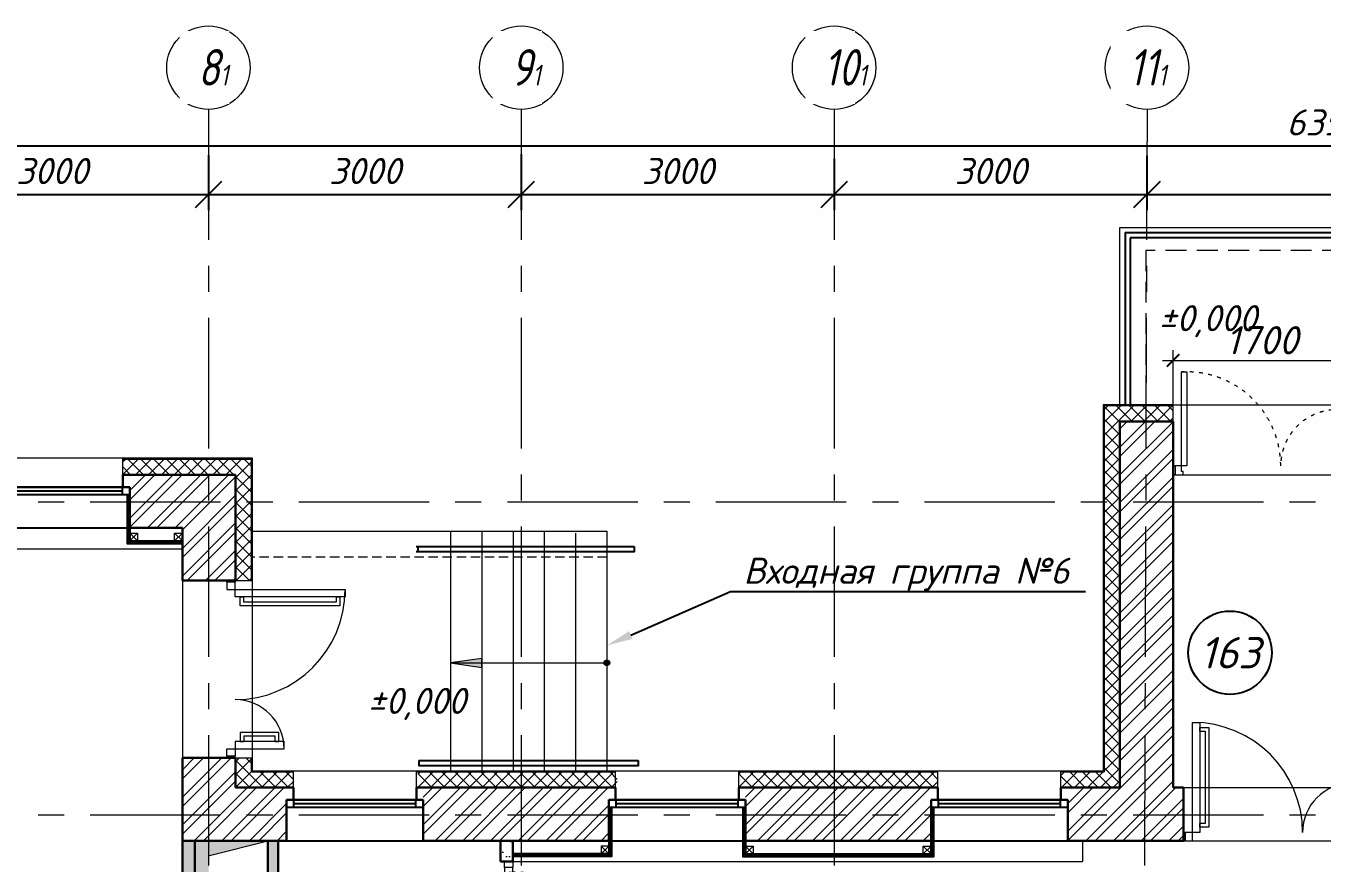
# Model space of a CAD drawing. Header units: millimetres. Extents: x -8417289 to 9420486, y -51311 to 166017.
# Drawn here: x -198984 to -186555, y 127137 to 135163 of the extents above; entities that cross this region are included whole.
import ezdxf
from ezdxf import colors
from ezdxf.entities.mleader import LeaderData, LeaderLine
from ezdxf.enums import TextEntityAlignment as Align
from ezdxf.math import Vec2, Vec3

# ---------------------------------------------------------------- set-up
doc = ezdxf.new("R2010")
doc.units = ezdxf.units.MM
for name, pattern in [('ACAD_ISO03W100', [30, 12, -18]), ('ADSK_Скрыто', [6, 3, -3]), ('ADSK_Штрих_ш3 п1_5', [4.5, 3, -1.5]), ('ADSK_Штриховая_ш2 п1', [3, 2, -1]), ('CENTER', [2, 1.25, -0.25, 0.25, -0.25])]:
    doc.linetypes.add(name, pattern=pattern)
doc.layers.get('Defpoints').update_dxf_attribs({"color": 6})
for name, color, linetype, lineweight in [('_0', 250, 'Continuous', 9), ('АР_Выноски АПР', 7, 'Continuous', 5), ('АР_Двери', 5, 'Continuous', 18), ('АР_Лестницы', 250, 'Continuous', 15), ('АР_Лестницы ограждение', 94, 'Continuous', 25), ('АР_Маркер экспликации', 239, 'Continuous', 13), ('АР_Навесной фасад', 5, 'Continuous', 5), ('АР_Номер помещения', 1, 'Continuous', 25), ('АР_Оси', 193, 'Continuous', 9), ('АР_Оси размеры', 164, 'Continuous', 9), ('АР_Отметки', 250, 'Continuous', 15), ('АР_Перегородки газоблок', 165, 'Continuous', 30), ('АР_Перегородки газоблок_Штрих', 165, 'Continuous', 5), ('АР_Подоконники', 163, 'Continuous', 9), ('АР_Помещения_площадь', 19, 'Continuous', 9), ('АР_Размеры дверей', 15, 'Continuous', 0), ('АР_Сущ Несущая стена', 202, 'Continuous', 30), ('АР_тонкая линия', 250, 'Continuous', 0), ('АР_Утеплитель', 250, 'Continuous', 9), ('АР_Штриховка кирпич', 250, 'Continuous', 9), ('Спринклеры', 7, 'Continuous', 18), ('Эвакуация', 7, 'Continuous', 9)]:
    doc.layers.add(name, color=color, linetype=linetype, lineweight=lineweight)
doc.layers.add('АР_новое окно', color=160, linetype='Continuous')
doc.styles.add('ISOCPEUR', font='isocpeui.ttf', dxfattribs={"height": 250})
doc.styles.get("Standard").update_dxf_attribs({"font": 'arial.ttf'})
doc.styles.add('ГОСТ 2.304', font='', dxfattribs={"width": 0.7})
doc.styles.get('ГОСТ 2.304').set_extended_font_data('ISOCPEUR')
doc.dimstyles.new('СПДС', dxfattribs={"dimscale": 100, "dimtxt": 2.5, "dimasz": 2.5, "dimexe": 1.5, "dimexo": 0, "dimgap": 1, "dimtad": 1, "dimdec": 0, "dimrnd": 1, "dimtxsty": 'ГОСТ 2.304', "dimblk": 'OBLIQUE', "dimcen": 2.5, "dimdle": 1.5, "dimadec": 0, "dimazin": 2, "dimtfac": 0.75, "dimtdec": 0, "dimtmove": 1, "dimatfit": 3, "dimfxl": 1, "dimtolj": 1, "dimarcsym": 1})
pattern_1 = [(50, (0, 0), (215.17805, -18.82564), [22.5, -247.5]), (355, (0, 0), (-41.6254, 225.65764), [18, -198]), (100.45144, (17.93, -1.57), (173.55265, 206.832), [19.12206, -210.34263]), (46.1842, (0, 60), (320.1724, -49.65578), [33.75, -371.25]), (96.63564, (26.68, 55.86), (280.3986, 292.2356), [28.6831, -315.51413]), (351.18416, (0, 60), (280.3986, 292.2356), [27, -297]), (21, (30, 45), (179.07212, -120.78567), [22.5, -247.5]), (326, (30, 45), (72.9946, 217.54501), [18, -198]), (71.45144, (44.92, 34.93), (252.06671, 96.75935), [19.12206, -210.34263]), (37.5, (0, 0), (3.647957, 99.868156), [0, -195.6, 0, -201, 0, -198.75]), (7.5, (0, 0), (78.92086, 118.323514), [0, -114.6, 0, -191.1, 0, -75.75]), (327.5, (-66.9, 0), (160.14673, -6.766462), [0, -75, 0, -234, 0, -310.5]), (317.5, (-96.9, 0), (174.95585, 30.031495), [0, -97.5, 0, -155.4, 0, -220.5])]
pattern_2 = [(45, (-1195763.57, 164426.86), (-132.58252, 132.58252), []), (45, (-1195675.18, 164426.86), (-132.58252, 132.58252), [])]

# ---------------------------------------------------------------- blocks, each defined once
blk = doc.blocks.new('A$Ce02d65bd')
at = {"color": 8, "ltscale": 100}
for points in [[(0, 0), (0, 75), (75, 75), (75, 0), (0, 0)], [(0, 0), (75, 75)], [(0, 75), (75, 0)]]:
    blk.add_lwpolyline(points, dxfattribs=at)
blk = doc.blocks.new('_Oblique')
at = {"color": 8, "linetype": 'ByBlock', "lineweight": -2}
blk.add_line((-0.5, -0.5), (0.5, 0.5), dxfattribs=at)
blk = doc.blocks.new('*D827')
at = {"layer": 'Defpoints', "color": 0, "ltscale": 100, "transparency": 16777216}
for p in [(-200234, 133929), (-197234, 133923), (-197234, 133547)]:
    blk.add_point(p, dxfattribs=at)
at = {"layer": 'АР_Оси размеры', "color": 8, "lineweight": -2, "ltscale": 100, "transparency": 16777216}
for p, q in [((-200234, 133929), (-200234, 133397)), ((-197234, 133923), (-197234, 133397)), ((-200384, 133547), (-197084, 133547))]:
    blk.add_line(p, q, dxfattribs=at)
at = {"layer": 'АР_Оси размеры', "color": 8, "lineweight": -2, "ltscale": 100, "transparency": 16777216, "xscale": 250, "yscale": 250, "zscale": 250, "rotation": 180}
blk.add_blockref('_Oblique', (-200234, 133547), dxfattribs=at)
at = {"layer": 'АР_Оси размеры', "color": 8, "lineweight": -2, "ltscale": 100, "transparency": 16777216, "xscale": 250, "yscale": 250, "zscale": 250}
blk.add_blockref('_Oblique', (-197234, 133547), dxfattribs=at)
at = {"layer": 'АР_Оси размеры', "color": 8, "ltscale": 100, "transparency": 16777216, "insert": (-198734, 133772), "char_height": 250, "attachment_point": 5, "style": 'ISOCPEUR'}
blk.add_mtext('\\A1;3000', dxfattribs=at)
blk = doc.blocks.new('*D828')
at = {"layer": 'Defpoints', "color": 0, "ltscale": 100, "transparency": 16777216}
for p in [(-197234, 133923), (-194234, 133935), (-194234, 133547)]:
    blk.add_point(p, dxfattribs=at)
at = {"layer": 'АР_Оси размеры', "color": 8, "lineweight": -2, "ltscale": 100, "transparency": 16777216}
for p, q in [((-197234, 133923), (-197234, 133397)), ((-194234, 133935), (-194234, 133397)), ((-197384, 133547), (-194084, 133547))]:
    blk.add_line(p, q, dxfattribs=at)
at = {"layer": 'АР_Оси размеры', "color": 8, "lineweight": -2, "ltscale": 100, "transparency": 16777216, "xscale": 250, "yscale": 250, "zscale": 250, "rotation": 180}
blk.add_blockref('_Oblique', (-197234, 133547), dxfattribs=at)
at = {"layer": 'АР_Оси размеры', "color": 8, "lineweight": -2, "ltscale": 100, "transparency": 16777216, "xscale": 250, "yscale": 250, "zscale": 250}
blk.add_blockref('_Oblique', (-194234, 133547), dxfattribs=at)
at = {"layer": 'АР_Оси размеры', "color": 8, "ltscale": 100, "transparency": 16777216, "insert": (-195734, 133772), "char_height": 250, "attachment_point": 5, "style": 'ISOCPEUR'}
blk.add_mtext('\\A1;3000', dxfattribs=at)
blk = doc.blocks.new('*D829')
at = {"layer": 'Defpoints', "color": 0, "ltscale": 100, "transparency": 16777216}
for p in [(-194234, 133935), (-191234, 133888), (-191234, 133547)]:
    blk.add_point(p, dxfattribs=at)
at = {"layer": 'АР_Оси размеры', "color": 8, "lineweight": -2, "ltscale": 100, "transparency": 16777216}
for p, q in [((-194234, 133935), (-194234, 133397)), ((-191234, 133888), (-191234, 133397)), ((-194384, 133547), (-191084, 133547))]:
    blk.add_line(p, q, dxfattribs=at)
at = {"layer": 'АР_Оси размеры', "color": 8, "lineweight": -2, "ltscale": 100, "transparency": 16777216, "xscale": 250, "yscale": 250, "zscale": 250, "rotation": 180}
blk.add_blockref('_Oblique', (-194234, 133547), dxfattribs=at)
at = {"layer": 'АР_Оси размеры', "color": 8, "lineweight": -2, "ltscale": 100, "transparency": 16777216, "xscale": 250, "yscale": 250, "zscale": 250}
blk.add_blockref('_Oblique', (-191234, 133547), dxfattribs=at)
at = {"layer": 'АР_Оси размеры', "color": 8, "ltscale": 100, "transparency": 16777216, "insert": (-192734, 133772), "char_height": 250, "attachment_point": 5, "style": 'ISOCPEUR'}
blk.add_mtext('\\A1;3000', dxfattribs=at)
blk = doc.blocks.new('*D830')
at = {"layer": 'Defpoints', "color": 0, "ltscale": 100, "transparency": 16777216}
for p in [(-191234, 133888), (-188234, 133888), (-188234, 133547)]:
    blk.add_point(p, dxfattribs=at)
at = {"layer": 'АР_Оси размеры', "color": 8, "lineweight": -2, "ltscale": 100, "transparency": 16777216}
for p, q in [((-191234, 133888), (-191234, 133397)), ((-188234, 133888), (-188234, 133397)), ((-191384, 133547), (-188084, 133547))]:
    blk.add_line(p, q, dxfattribs=at)
at = {"layer": 'АР_Оси размеры', "color": 8, "lineweight": -2, "ltscale": 100, "transparency": 16777216, "xscale": 250, "yscale": 250, "zscale": 250, "rotation": 180}
blk.add_blockref('_Oblique', (-191234, 133547), dxfattribs=at)
at = {"layer": 'АР_Оси размеры', "color": 8, "lineweight": -2, "ltscale": 100, "transparency": 16777216, "xscale": 250, "yscale": 250, "zscale": 250}
blk.add_blockref('_Oblique', (-188234, 133547), dxfattribs=at)
at = {"layer": 'АР_Оси размеры', "color": 8, "ltscale": 100, "transparency": 16777216, "insert": (-189734, 133772), "char_height": 250, "attachment_point": 5, "style": 'ISOCPEUR'}
blk.add_mtext('\\A1;3000', dxfattribs=at)
blk = doc.blocks.new('*D831')
at = {"layer": 'Defpoints', "color": 0, "ltscale": 100, "transparency": 16777216}
for p in [(-182234, 134039), (-188234, 133919), (-182234, 133547)]:
    blk.add_point(p, dxfattribs=at)
at = {"layer": 'АР_Оси размеры', "color": 8, "lineweight": -2, "ltscale": 100, "transparency": 16777216}
for p, q in [((-182234, 134039), (-182234, 133397)), ((-188234, 133919), (-188234, 133397)), ((-188384, 133547), (-182084, 133547))]:
    blk.add_line(p, q, dxfattribs=at)
at = {"layer": 'АР_Оси размеры', "color": 8, "lineweight": -2, "ltscale": 100, "transparency": 16777216, "xscale": 250, "yscale": 250, "zscale": 250, "rotation": 180}
blk.add_blockref('_Oblique', (-188234, 133547), dxfattribs=at)
at = {"layer": 'АР_Оси размеры', "color": 8, "lineweight": -2, "ltscale": 100, "transparency": 16777216, "xscale": 250, "yscale": 250, "zscale": 250}
blk.add_blockref('_Oblique', (-182234, 133547), dxfattribs=at)
at = {"layer": 'АР_Оси размеры', "color": 8, "ltscale": 100, "transparency": 16777216, "insert": (-185234, 133772), "char_height": 250, "attachment_point": 5, "style": 'ISOCPEUR'}
blk.add_mtext('\\A1;6000', dxfattribs=at)
blk = doc.blocks.new('*U430')
at = {"color": 8}
for points in [[(0, 0), (0, -80), (55, -80), (55, 0), (0, 0)], [(55, -80), (55, 0), (115, 0), (115, -40), (100, -40), (100, -80), (55, -80)], [(1075, -80), (1075, 0), (1015, 0), (1015, -40), (1030, -40), (1030, -80), (1075, -80)], [(1130, 0), (1130, -80), (1075, -80), (1075, 0), (1130, 0)]]:
    blk.add_lwpolyline(points, dxfattribs=at)
blk.add_lwpolyline([(100, -80), (100, -1010), (140, -1010), (140, -80)], close=True, dxfattribs=at)
at = {"color": 8, "linetype": 'ACAD_ISO03W100', "ltscale": 3}
blk.add_arc((100, -80), 930, 270, 0, dxfattribs=at)
blk = doc.blocks.new('*U17')
h = blk.add_hatch(color=8)
h.dxf.hatch_style = 1
edge = h.paths.add_edge_path()
edge.add_arc((0, 0), 27.6, 359.64, 719.64)
h = blk.add_hatch(color=8)
h.dxf.hatch_style = 1
h.paths.add_polyline_path([(1200, -44), (1200, 44), (1500, 0)])
at = {"color": 8}
blk.add_line((1500, 0), (0, 0), dxfattribs=at)
blk.add_lwpolyline([(1200, 44), (1200, -44), (1500, 0), (1200, 44)], dxfattribs=at)
blk.add_circle((0, 0), 27.6, dxfattribs=at)
blk = doc.blocks.new('*U147')
at = {"layer": 'АР_новое окно', "color": 8, "lineweight": 20}
for p, q in [((0, 1310), (-70, 1310)), ((0, 0), (-70, 0))]:
    blk.add_line(p, q, dxfattribs=at)
at = {"layer": 'АР_новое окно', "color": 8}
for p, q in [((-70, 1310), (-70, 0)), ((-70, 0), (-70, 1310)), ((0, 1310), (0, 0)), ((0, 1240), (-70, 1240)), ((-35, 1240), (-35, 70)), ((0, 70), (-70, 70))]:
    blk.add_line(p, q, dxfattribs=at)
blk = doc.blocks.new('*D816')
at = {"layer": 'Defpoints', "color": 0, "ltscale": 100, "transparency": 16777216}
for p in [(-218234, 134013), (-154724, 134013), (-154724, 134013)]:
    blk.add_point(p, dxfattribs=at)
at = {"layer": 'АР_Оси размеры', "color": 8, "lineweight": -2, "ltscale": 100, "transparency": 16777216}
for p, q in [((-218234, 134013), (-218234, 134163)), ((-154724, 134013), (-154724, 134163)), ((-218384, 134013), (-154574, 134013))]:
    blk.add_line(p, q, dxfattribs=at)
at = {"layer": 'АР_Оси размеры', "color": 8, "lineweight": -2, "ltscale": 100, "transparency": 16777216, "xscale": 250, "yscale": 250, "zscale": 250, "rotation": 180}
blk.add_blockref('_Oblique', (-218234, 134013), dxfattribs=at)
at = {"layer": 'АР_Оси размеры', "color": 8, "lineweight": -2, "ltscale": 100, "transparency": 16777216, "xscale": 250, "yscale": 250, "zscale": 250}
blk.add_blockref('_Oblique', (-154724, 134013), dxfattribs=at)
at = {"layer": 'АР_Оси размеры', "color": 8, "ltscale": 100, "transparency": 16777216, "insert": (-186479, 134238), "char_height": 250, "attachment_point": 5, "style": 'ISOCPEUR'}
blk.add_mtext('\\A1;63510', dxfattribs=at)
blk = doc.blocks.new('*U30')
at = {"layer": 'АР_Номер помещения', "color": 8}
blk.add_circle((-347, -2951), 400, dxfattribs=at)
at = {"color": 8, "style": 'ISOCPEUR', "flags": 1}
blk.add_attdef('КАТЕГОРИЯ', (-499, -2092), '', height=250, dxfattribs=at)
at = {"layer": 'АР_Номер помещения', "color": 8, "style": 'ISOCPEUR'}
blk.add_attdef('НОМЕР_ПОМЕЩЕНИЯ', text='', height=300, dxfattribs=at).set_placement((-347, -2951), align=Align.MIDDLE_CENTER)
at = {"layer": 'АР_Помещения_площадь', "color": 8, "lineweight": 30, "flags": 104}
blk.add_attdef('ИМЯ_ПОМЕЩЕНИЯ', text='', height=100, dxfattribs=at).set_placement((158, 1217), align=Align.MIDDLE_CENTER)
at = {"layer": 'АР_Помещения_площадь', "color": 8, "style": 'ISOCPEUR'}
blk.add_attdef('ПЛОЩАДЬ_ПОМЕЩЕНИЯ', text='', height=200, dxfattribs=at).set_placement((5971, -3885), align=Align.MIDDLE_RIGHT)
blk = doc.blocks.new('_DotSmall')
at = {"color": 8, "linetype": 'ByBlock', "const_width": 0.5}
blk.add_lwpolyline([(-0.0625, 0, 1), (0.0625, 0, 1)], format="xyb", close=True, dxfattribs=at)
blk = doc.blocks.new('1700-2')
at = {"color": 8}
for points in [[(-471, 1443), (0, 1443), (0, 1513), (-471, 1513)], [(0, -13), (-1055, -13), (-1055, 57), (0, 57)]]:
    blk.add_lwpolyline(points, close=True, dxfattribs=at)
for points in [[(80, 1600), (0, 1600), (0, 1583), (80, 1583), (80, 1600)], [(0, 1583), (80, 1583), (80, 1513), (50, 1513), (50, 1513), (0, 1513), (0, 1583)], [(-386, 1443), (-421, 1443), (-421, 1358), (-50, 1358), (-50, 1443), (-85, 1443)], [(-386, 1443), (-386, 1393), (-85, 1393), (-85, 1443)], [(-970, 57), (-1005, 57), (-1005, 142), (-50, 142), (-50, 57), (-85, 57)], [(-970, 57), (-970, 107), (-85, 107), (-85, 57)], [(0, -83), (80, -83), (80, -13), (50, -13), (50, -13), (0, -13), (0, -83)], [(80, -100), (0, -100), (0, -83), (80, -83), (80, -100)]]:
    blk.add_lwpolyline(points, dxfattribs=at)
for centre, radius, start, end in [((0, 1513), 471, 180, 270), ((0, -13), 1055, 90, 180)]:
    blk.add_arc(centre, radius, start, end, dxfattribs=at)
blk = doc.blocks.new('_ArchTick')
at = {"color": 8, "linetype": 'ByBlock', "const_width": 0.15}
blk.add_lwpolyline([(-0.5, -0.5), (0.5, 0.5)], dxfattribs=at)
blk = doc.blocks.new('Дверь 1700')
at = {"color": 8}
for points in [[(80, 85), (80, 985), (133, 985), (133, 85)], [(1565, 620), (1567, 85), (1620, 85), (1620, 620)]]:
    blk.add_lwpolyline(points, close=True, dxfattribs=at)
at = {"color": 8, "ltscale": 100}
blk.add_lwpolyline([(1620, 85), (1620, 620)], dxfattribs=at)
at = {"color": 8}
for points in [[(0, 0), (0, 85), (21, 85), (21, 0), (0, 0)], [(21, 85), (21, 0), (96, 0), (96, 32), (80, 32), (80, 85), (21, 85)], [(1679, 85), (1679, 0), (1604, 0), (1604, 32), (1620, 32), (1620, 85), (1679, 85)], [(1700, 0), (1700, 85), (1679, 85), (1679, 0), (1700, 0)]]:
    blk.add_lwpolyline(points, dxfattribs=at)
at = {"color": 8, "linetype": 'ACAD_ISO03W100', "ltscale": 3}
for centre, radius, start, end in [((130, 84), 902, 0.0681, 93.207), ((1571, 84), 539, 84.7636, 179.866)]:
    blk.add_arc(centre, radius, start, end, dxfattribs=at)

msp = doc.modelspace()

# ---------------------------------------------------------------- hatches: boundary and pattern name
at = {"layer": 'АР_Перегородки газоблок_Штрих', "ltscale": 100}
h = msp.add_hatch(dxfattribs=at)
h.set_pattern_fill('AR-CONC', color=8, scale=30)
h.set_pattern_definition(pattern_1)
h.paths.add_polyline_path([(-197233.92, 124548.4), (-197363.92, 124548.4), (-197363.92, 124600.68), (-197483.92, 124600.68), (-197483.92, 121099.14, 0.09525129), (-197363.92, 121143.32), (-197363.92, 122020.32), (-197363.92, 122020.32), (-197233.92, 122020.32), (-197233.92, 122140.32), (-197364.15, 122140.32), (-197364.12, 122140.71), (-197364.12, 123640.71), (-197233.92, 123640.71), (-197233.92, 123760.71), (-197363.92, 123760.71), (-197363.92, 124428.4), (-197233.92, 124428.4)])
h.paths.add_polyline_path([(-196563.91, 124600.68), (-196663.91, 124600.68), (-196663.91, 124548.4), (-197233.92, 124548.4), (-197233.92, 124428.4), (-196663.91, 124428.4), (-196663.91, 123760.71), (-197233.92, 123760.71), (-197233.92, 123640.71), (-196764.12, 123640.71), (-196663.91, 123640.71), (-196663.9, 122140.32), (-196563.9, 122140.32)])
h.paths.add_polyline_path([(-196563.92, 127350.68), (-196663.92, 127350.68), (-196663.91, 124600.68), (-196563.91, 124600.68)])
h.paths.add_polyline_path([(-197363.92, 127350.68), (-197483.92, 127350.68), (-197483.92, 124600.68), (-197363.92, 124600.68)])
h = msp.add_hatch(dxfattribs=at)
h.set_pattern_fill('AR-CONC', color=8, scale=30)
h.set_pattern_definition(pattern_1)
h.paths.add_polyline_path([(-194313.91, 127350.68), (-194433.91, 127350.68), (-194433.91, 127150.82), (-194313.91, 127150.82)])
at = {"layer": 'АР_Утеплитель', "ltscale": 100}
h = msp.add_hatch(dxfattribs=at)
h.set_pattern_fill('ANSI37', color=8, scale=700)
h.set_pattern_definition([(45, (-1158903.89, 167262.83), (-61.871843, 61.871843), []), (135, (-1158903.89, 167262.83), (-61.871843, -61.871843), [])])
h.paths.add_polyline_path([(-187983.92, 131370.68), (-187983.92, 131520.68), (-188643.92, 131520.68), (-188643.92, 128010.68), (-189058.92, 128010.68), (-189058.92, 127860.68), (-188493.92, 127860.68), (-188493.92, 131370.68)])
h.paths.add_polyline_path([(-186283.92, 131520.68), (-186283.92, 131370.68), (-182743.92, 131370.68), (-182743.92, 131520.68)])
h = msp.add_hatch(dxfattribs=at)
h.set_pattern_fill('ANSI37', color=8, scale=700)
h.set_pattern_definition([(45, (-1174788.89, 163752.83), (-61.871843, 61.871843), []), (135, (-1174788.89, 163752.83), (-61.871843, -61.871843), [])])
h.paths.add_polyline_path([(-196823.92, 128145.86), (-196973.92, 128145.86), (-196973.92, 127860.68), (-196418.92, 127860.68), (-196418.92, 128010.68), (-196823.92, 128010.68)])
h.paths.add_polyline_path([(-196973.92, 129845.86), (-196823.92, 129845.86), (-196823.92, 131010.68), (-198053.92, 131010.68), (-198053.92, 130860.68), (-196973.92, 130860.68)])
h = msp.add_hatch(dxfattribs=at)
h.set_pattern_fill('ANSI37', color=8, scale=700)
h.set_pattern_definition([(45, (-1171683.89, 163752.83), (-61.871843, 61.871843), []), (135, (-1171683.89, 163752.83), (-61.871843, -61.871843), [])])
h.paths.add_polyline_path([(-193313.92, 127860.68), (-195223.92, 127860.68), (-195223.92, 128010.68), (-193313.92, 128010.68)])
h = msp.add_hatch(dxfattribs=at)
h.set_pattern_fill('ANSI37', color=8, scale=700)
h.set_pattern_definition([(45, (-1168608.89, 163752.83), (-61.871843, 61.871843), []), (135, (-1168608.89, 163752.83), (-61.871843, -61.871843), [])])
h.paths.add_polyline_path([(-190238.92, 127860.68), (-192148.92, 127860.68), (-192148.92, 128010.68), (-190238.92, 128010.68)])
at = {"layer": 'АР_Штриховка кирпич', "ltscale": 100}
h = msp.add_hatch(dxfattribs=at)
h.set_pattern_fill('ANSI32', color=8, scale=500)
h.set_pattern_definition([(45, (-1163613.57, 164426.86), (-132.58252, 132.58252), []), (45, (-1163525.18, 164426.86), (-132.58252, 132.58252), [])])
h.paths.add_polyline_path([(-187983.92, 131370.68), (-188493.92, 131370.68), (-188493.92, 127860.68), (-188993.92, 127860.68), (-188993.92, 127350.68), (-187883.92, 127350.68), (-187883.92, 127860.68), (-187983.92, 127860.68), (-187983.92, 130860.68)])
h = msp.add_hatch(dxfattribs=at)
h.set_pattern_fill('ANSI32', color=8, scale=500)
h.set_pattern_definition(pattern_2)
h.paths.add_polyline_path([(-196973.92, 130860.68), (-196973.92, 130339.61), (-196973.92, 129845.86), (-197483.92, 129845.86), (-197483.92, 130350.68), (-197988.92, 130350.68), (-197988.92, 130860.68)])
h = msp.add_hatch(dxfattribs=at)
h.set_pattern_fill('ANSI32', color=8, scale=500)
h.set_pattern_definition(pattern_2)
h.paths.add_polyline_path([(-196483.92, 127860.68), (-196973.92, 127860.68), (-196973.92, 128145.86), (-197483.92, 128145.86), (-197483.92, 127350.68), (-196483.92, 127350.68)])
h = msp.add_hatch(dxfattribs=at)
h.set_pattern_fill('ANSI32', color=8, scale=500)
h.set_pattern_definition([(45, (-1193453.57, 164426.86), (-132.58252, 132.58252), []), (45, (-1193365.18, 164426.86), (-132.58252, 132.58252), [])])
h.paths.add_polyline_path([(-193393.92, 127860.68), (-195173.92, 127860.68), (-195173.92, 127350.68), (-193393.92, 127350.68)])
h = msp.add_hatch(dxfattribs=at)
h.set_pattern_fill('ANSI32', color=8, scale=500)
h.set_pattern_definition([(45, (-1190363.57, 164426.86), (-132.58252, 132.58252), []), (45, (-1190275.18, 164426.86), (-132.58252, 132.58252), [])])
h.paths.add_polyline_path([(-190303.92, 127860.68), (-192083.92, 127860.68), (-192083.92, 127350.68), (-190303.92, 127350.68)])
at = {"layer": 'Спринклеры', "linetype": 'ADSK_Скрыто', "lineweight": 9}
msp.add_hatch(color=8, dxfattribs=at).paths.add_polyline_path([(-197363.92, 124550.68), (-197223.92, 127210.68), (-196663.92, 127350.68), (-197363.92, 127350.68), (-197363.92, 126011.54)])

# ---------------------------------------------------------------- linework, layer by layer
at = {"color": 8}
for points in [[(-198013.92, 130671.77), (-198013.92, 130199.95), (-197483.92, 130199.95)], [(-198001.42, 130671.77), (-198001.42, 130212.45), (-197483.92, 130212.45)], [(-197988.92, 130741.77), (-197988.92, 130224.95), (-197483.92, 130224.95)], [(-193393.92, 127671.77), (-193393.92, 127224.95), (-194313.92, 127224.95)], [(-193368.92, 127671.77), (-193368.92, 127199.95), (-194313.91, 127199.95)], [(-193381.42, 127671.77), (-193381.42, 127212.45), (-194313.91, 127212.45)], [(-192108.92, 127671.77), (-192108.92, 127199.95), (-190278.92, 127199.95), (-190278.92, 127671.77)], [(-192096.42, 127671.77), (-192096.42, 127212.45), (-190291.42, 127212.45), (-190291.42, 127671.77)], [(-192083.92, 127741.77), (-192083.92, 127224.95), (-190303.92, 127224.95), (-190303.92, 127602.8)]]:
    msp.add_lwpolyline(points, dxfattribs=at)
at = {"layer": 'АР_Лестницы', "color": 8, "ltscale": 100}
for p, q in [((-194912.92, 130320.68), (-194912.92, 128020.68)), ((-194612.92, 130320.68, 0), (-194612.92, 128020.68)), ((-194312.92, 130320.68, 0), (-194312.92, 128020.68)), ((-194012.92, 130320.68, 0), (-194012.92, 128020.68)), ((-193712.92, 130300.33, 0), (-193712.92, 128020.68)), ((-193412.92, 130070.68, 0), (-193412.92, 128020.68, 0))]:
    msp.add_line(p, q, dxfattribs=at)
msp.add_lwpolyline([(-188493.92, 131530.68), (-188493.92, 133230.68), (-183955.18, 133230.68), (-183955.18, 133010.68)], dxfattribs=at)
at = {"layer": 'АР_Лестницы', "color": 8, "ltscale": 100, "elevation": 0}
for points in [[(-196813.91, 130320.68), (-193413.4, 130320.68)], [(-193413.4, 130320.68), (-193413.4, 130070.68)]]:
    msp.add_lwpolyline(points, dxfattribs=at)
at = {"layer": 'АР_Лестницы', "color": 8, "linetype": 'ADSK_Штрих_ш3 п1_5', "ltscale": 30, "elevation": 0}
msp.add_lwpolyline([(-193413.4, 130070.68), (-196813.91, 130070.68)], dxfattribs=at)
at = {"layer": 'АР_Лестницы ограждение', "color": 8, "ltscale": 100}
for p, q in [((-195227.32, 130170.78), (-195227.32, 130120.78)), ((-195216.27, 128120.68), (-195216.27, 128070.68))]:
    msp.add_line(p, q, dxfattribs=at)
for points in [[(-188444.54, 133181.52), (-183906.7, 133181.52), (-183906.7, 133131.52), (-188394.54, 133131.52)], [(-188444.54, 133181.52), (-188444.54, 131530.68)], [(-188394.54, 133131.52), (-188394.54, 131530.68)], [(-193152.92, 130170.78), (-193152.92, 130120.78), (-195242.32, 130120.78)], [(-195242.32, 130170.78), (-193152.92, 130170.78)], [(-193113.04, 128120.68), (-193113.04, 128070.68), (-195216.27, 128070.68)], [(-195216.27, 128120.68), (-193113.04, 128120.68)]]:
    msp.add_lwpolyline(points, dxfattribs=at)
at = {"layer": 'АР_Навесной фасад', "color": 8, "ltscale": 100}
for p, q in [((-188653.92, 131530.68), (-188653.92, 128020.68)), ((-188643.92, 131520.68), (-188643.92, 128010.68)), ((-200764.67, 131020.68), (-196813.92, 131020.68)), ((-198053.92, 131010.68), (-196823.92, 131010.68)), ((-196823.92, 131010.68), (-196823.92, 129845.86)), ((-196813.92, 131020.68), (-196813.92, 129845.86)), ((-196823.92, 128145.86), (-196823.92, 128010.68)), ((-196813.92, 128145.86), (-196813.92, 128020.68)), ((-196813.92, 128020.68), (-188653.92, 128020.68)), ((-196823.92, 128010.68), (-196418.92, 128010.68)), ((-195238.92, 128010.68), (-193328.92, 128010.68)), ((-192148.92, 128010.68), (-190238.92, 128010.68)), ((-189058.92, 128010.68), (-188643.92, 128010.68))]:
    msp.add_line(p, q, dxfattribs=at)
for points in [[(-187983.92, 131530.68), (-188653.92, 131530.68)], [(-187983.92, 131520.68), (-188643.92, 131520.68)], [(-187983.92, 131370.68), (-187983.92, 131530.68)], [(-198053.92, 130860.68), (-198053.92, 131020.68)], [(-196973.92, 129845.86), (-196813.92, 129845.86)], [(-196973.92, 128145.86), (-196813.92, 128145.86)], [(-196418.92, 127860.68), (-196418.92, 128020.68)], [(-195238.92, 127860.68), (-195238.92, 128020.68)], [(-193328.92, 127860.68), (-193328.92, 128020.68)], [(-192148.92, 127860.68), (-192148.92, 128020.68)], [(-190238.92, 127860.68), (-190238.92, 128020.68)], [(-189058.92, 127860.68), (-189058.92, 128020.68)]]:
    msp.add_lwpolyline(points, dxfattribs=at)
at = {"layer": 'АР_новое окно', "color": 8}
for p, q in [((-199298.92, 130350.68), (-197988.92, 130350.68)), ((-196483.92, 127350.68), (-195173.92, 127350.68)), ((-193393.92, 127350.68), (-192083.92, 127350.68)), ((-190303.92, 127350.68), (-188993.92, 127350.68))]:
    msp.add_line(p, q, dxfattribs=at)
at = {"layer": 'АР_Оси', "color": 8, "linetype": 'CENTER', "ltscale": 1000}
for p, q in [((-197233.92, 134363.15), (-197233.92, 78630.8)), ((-194233.92, 134363.15), (-194233.92, 78630.8)), ((-191233.92, 134363.15), (-191233.92, 74900.03)), ((-188233.92, 134363.15), (-188423.92, 78630.8)), ((-224367.61, 130600.68), (-141189.21, 130600.68)), ((-224367.61, 127600.68), (-141189.21, 127600.68))]:
    msp.add_line(p, q, dxfattribs=at)
at = {"layer": 'АР_Оси', "color": 8, "ltscale": 0.5}
for centre in [(-197233.92, 134763.15), (-194233.92, 134763.15), (-191233.92, 134763.15), (-188233.92, 134763.15)]:
    msp.add_circle(centre, 400, dxfattribs=at)
at = {"layer": 'АР_Перегородки газоблок', "color": 8, "ltscale": 100}
for points in [[(-197483.92, 118520.66), (-197483.92, 127350.68)], [(-197363.92, 127350.68), (-197363.92, 126452.04)], [(-197363.92, 127350.68), (-197363.92, 124548.4)], [(-196663.91, 124548.4), (-196663.92, 127350.68)], [(-196563.9, 122140.32), (-196563.92, 127350.68)], [(-194433.92, 127350.68), (-194433.91, 127150.82)], [(-194313.93, 127350.68), (-194313.91, 127150.81)], [(-194313.91, 127150.81), (-194433.91, 127150.82)]]:
    msp.add_lwpolyline(points, dxfattribs=at)
at = {"layer": 'АР_Подоконники', "color": 8, "ltscale": 100}
for p, q in [((-205983.92, 130150.68), (-197483.92, 130150.68)), ((-188852.08, 127350.68), (-188852.08, 127150.68)), ((-194313.91, 127150.86), (-188852.08, 127150.68))]:
    msp.add_line(p, q, dxfattribs=at)
at = {"layer": 'АР_Размеры дверей', "color": 8, "ltscale": 100}
for p, q in [((-187983.92, 130860.68), (-187983.92, 132055)), ((-188083.92, 131955), (-186183.92, 131955))]:
    msp.add_line(p, q, dxfattribs=at)
at = {"layer": 'АР_Сущ Несущая стена', "color": 8, "ltscale": 100}
for p, q in [((-188493.92, 131370.68), (-187983.92, 131370.68)), ((-188493.92, 131370.68), (-188493.92, 127860.68)), ((-187983.92, 131370.68), (-187983.92, 130860.68)), ((-198053.92, 130860.68), (-196973.92, 130860.68)), ((-198053.92, 130741.77), (-198053.92, 130860.68)), ((-196973.92, 130860.68), (-196973.92, 129845.86)), ((-187983.92, 130860.68), (-187983.92, 127860.68)), ((-198053.92, 130741.77), (-197988.92, 130741.77)), ((-197988.92, 130741.77), (-197988.92, 130350.68)), ((-197988.92, 130350.68), (-197483.92, 130350.68)), ((-197483.92, 130350.68), (-197483.92, 129845.86)), ((-197483.92, 129845.86), (-196973.92, 129845.86)), ((-197483.92, 128145.86), (-197483.92, 127350.68)), ((-197483.92, 128145.86), (-196973.92, 128145.86)), ((-196973.92, 128145.86), (-196973.92, 127860.68)), ((-196973.92, 127860.68), (-196418.92, 127860.68)), ((-196418.92, 127741.77), (-196418.92, 127860.68)), ((-195238.92, 127860.68), (-193328.92, 127860.68)), ((-195238.92, 127741.77), (-195238.92, 127860.68)), ((-193328.92, 127741.77), (-193328.92, 127860.68)), ((-192148.92, 127860.68), (-190238.92, 127860.68)), ((-192148.92, 127741.77), (-192148.92, 127860.68)), ((-190238.92, 127741.77), (-190238.92, 127860.68)), ((-189058.92, 127860.68), (-188493.92, 127860.68)), ((-189058.92, 127741.77), (-189058.92, 127860.68)), ((-187983.92, 127860.68), (-187883.92, 127860.68)), ((-187883.92, 127860.68), (-187883.92, 127350.68)), ((-196483.92, 127741.77), (-196483.92, 127350.68)), ((-196483.92, 127741.77), (-196418.92, 127741.77)), ((-195238.92, 127741.77), (-195173.92, 127741.77)), ((-195173.92, 127741.77), (-195173.92, 127350.68)), ((-193393.92, 127741.77), (-193393.92, 127350.68)), ((-193393.92, 127741.77), (-193328.92, 127741.77)), ((-192148.92, 127741.77), (-192083.92, 127741.77)), ((-192083.92, 127741.77), (-192083.92, 127350.68)), ((-192083.92, 127734.73), (-192083.92, 127224.95)), ((-190303.92, 127741.77), (-190303.92, 127350.68)), ((-190303.92, 127741.77), (-190238.92, 127741.77)), ((-189058.92, 127741.77), (-188993.92, 127741.77)), ((-188993.92, 127741.77), (-188993.92, 127350.68)), ((-197483.92, 127350.68), (-196483.92, 127350.68)), ((-195173.92, 127350.68), (-193393.92, 127350.68)), ((-192083.92, 127350.68), (-190303.92, 127350.68)), ((-188993.92, 127350.68), (-187883.92, 127350.68))]:
    msp.add_line(p, q, dxfattribs=at)
at = {"layer": 'АР_тонкая линия', "color": 8, "linetype": 'ADSK_Штриховая_ш2 п1', "ltscale": 100}
msp.add_lwpolyline([(-183955.18, 133010.68), (-188245.18, 133010.68), (-188245.18, 131530.68)], dxfattribs=at)
at = {"layer": 'АР_тонкая линия', "color": 8, "ltscale": 100}
for points in [[(-187983.92, 131530.68), (-186183.92, 131530.68)], [(-187983.92, 131530.68), (-186283.92, 131530.68)], [(-187983.92, 130860.68), (-186283.92, 130860.68)], [(-197483.92, 129845.86), (-197483.92, 128145.86)], [(-196813.92, 129845.86), (-196813.92, 128145.86)], [(-187883.92, 127860.68), (-186183.92, 127860.68)], [(-187883.92, 127350.68), (-186183.92, 127350.68)]]:
    msp.add_lwpolyline(points, dxfattribs=at)
at = {"layer": 'Эвакуация', "color": 8, "lineweight": 18}
for p in [(-197223.92, 127210.68), (-196663.92, 124550.68)]:
    msp.add_line(p, (-196663.92, 127350.68), dxfattribs=at)
at = {"layer": 'Эвакуация', "color": 8}
msp.add_line((-196669.42, 127348.4), (-196669.42, 124548.4), dxfattribs=at)

# ---------------------------------------------------------------- block references
at = {"layer": '_0', "color": 8, "lineweight": -3, "ltscale": 500}
for p in [(-197988.92, 130224.95), (-197558.62, 130224.95), (-192083.92, 127224.95), (-190378.92, 127224.95)]:
    msp.add_blockref('A$Ce02d65bd', p, dxfattribs=at)
at = {"layer": '_0', "color": 8, "lineweight": -3, "ltscale": 500, "xscale": -1}
msp.add_blockref('A$Ce02d65bd', (-193393.92, 127224.95), dxfattribs=at)
at = {"layer": 'АР_Двери', "color": 8}
msp.add_blockref('Дверь 1700', (-187983.92, 130860.68), dxfattribs=at)
at = {"layer": 'АР_Двери', "color": 8, "lineweight": 30, "ltscale": 100}
for p, rotation in [((-196978.81, 129745.86), 180), ((-187783.92, 127430.68), 270)]:
    msp.add_blockref('1700-2', p, dxfattribs=dict(at, rotation=rotation))
at = {"layer": 'АР_Двери', "color": 8, "rotation": 90.00000000000001}
msp.add_blockref('*U430', (-194393.92, 126020.82), dxfattribs=at)
at = {"layer": 'АР_Лестницы', "color": 8, "ltscale": 100, "rotation": 180}
msp.add_blockref('*U17', (-193413.4, 129055.86), dxfattribs=at)
at = {"layer": 'АР_Маркер экспликации', "color": 8}
ref = msp.add_blockref('*U30', (-187091.19, 132104.72), dxfattribs=at)
ref.add_attrib('НОМЕР_ПОМЕЩЕНИЯ', '163', dxfattribs={"layer": 'АР_Номер помещения', "color": 8, "height": 300, "style": 'ISOCPEUR'}).set_placement((-187437.96, 129153.66), align=Align.MIDDLE_CENTER)
at = {"layer": 'АР_новое окно', "color": 8, "xscale": -1, "rotation": 90}
for p in [(-197988.92, 130671.77), (-195173.92, 127671.77), (-192083.92, 127671.77), (-188993.92, 127671.77)]:
    msp.add_blockref('*U147', p, dxfattribs=at)
at = {"layer": 'АР_Размеры дверей', "color": 8, "ltscale": 100, "xscale": 120, "yscale": 120, "zscale": 120, "rotation": 180}
msp.add_blockref('_ArchTick', (-187983.92, 131955), dxfattribs=at)

# ---------------------------------------------------------------- texts
at = {"layer": 'АР_Размеры дверей', "color": 8, "ltscale": 100, "insert": (-187133.92, 132150), "char_height": 270, "attachment_point": 5, "style": 'ISOCPEUR'}
msp.add_mtext('\\A1;1700', dxfattribs=at)

# ---------------------------------------------------------------- dimensions: what is measured, and where the dimension line sits
at = {"layer": 'АР_Оси размеры', "color": 8, "ltscale": 100}
for base, p1, p2, picture, middle in [((-182233.92, 133546.65), (-188233.92, 133919.5), (-182233.92, 134038.98), '*D831', (-185233.92, 133771.65)), ((-197233.92, 133546.65), (-200233.92, 133928.69), (-197233.92, 133922.94), '*D827', (-198733.92, 133771.65)), ((-194233.92, 133546.65), (-197233.92, 133922.94), (-194233.92, 133934.5), '*D828', (-195733.92, 133771.65)), ((-191233.92, 133546.65), (-194233.92, 133934.5), (-191233.92, 133888.23), '*D829', (-192733.92, 133771.65)), ((-188233.92, 133546.65), (-191233.92, 133888.23), (-188233.92, 133888.36), '*D830', (-189733.92, 133771.65))]:
    dim = msp.add_linear_dim(base=base, p1=p1, p2=p2, dimstyle='СПДС', override={"dimtxsty": 'ISOCPEUR', "dimclrd": 8, "dimclre": 8, "dimclrt": 8}, dxfattribs=at)
    dim.commit()
    dim.dimension.update_dxf_attribs({"geometry": picture, "text_midpoint": middle})

# ---------------------------------------------------------------- leaders
at = {"layer": 'АР_Выноски АПР', "color": 8}
ml = msp.add_multileader_mtext('Standard', dxfattribs=at)
ml.set_content('Входная группа №6', color=8, style='ISOCPEUR')
ml.set_leader_properties(color=8)
ml.build(insert=Vec2(0, 0))
ml.multileader.update_dxf_attribs({"text_left_attachment_type": 6, "text_right_attachment_type": 6, "dogleg_length": 100, "arrow_head_size": 250})
ctx = ml.context
ctx.base_point, ctx.char_height, ctx.arrow_head_size, ctx.landing_gap_size, ctx.plane_origin = Vec3(-192128.21, 129739.56), 250, 250, 25, Vec3(-186936.2, 139700.43)
ctx.left_attachment, ctx.right_attachment = 6, 6
notes = []
notes.append((ctx, [(0, (1, 1, 0), (-192228.21, 129739.56), (1, 0), 100, [(2, [(-193412.92, 129223.75)], 0, [])])]))
ctx.mtext.insert, ctx.mtext.width, ctx.mtext.defined_height, ctx.mtext.flow_direction = Vec3(-192103.21, 130064.56), 4200.7654, 12.17, 5
at = {"layer": 'АР_Отметки', "color": 8}
ml = msp.add_multileader_mtext('Standard', dxfattribs=at)
ml.set_content('%%P0,000', color=8, style='ISOCPEUR')
ml.set_leader_properties(color=8, linetype='Continuous', lineweight=-1)
ml.set_arrow_properties(name='DOTSMALL')
ml.build(insert=Vec2(0, 0))
ml.multileader.update_dxf_attribs({"has_text_frame": 1, "text_left_attachment_type": 4, "text_right_attachment_type": 4, "dogleg_length": 100, "arrow_head_size": 180})
ctx = ml.context
ctx.base_point, ctx.char_height, ctx.arrow_head_size, ctx.landing_gap_size, ctx.plane_origin = Vec3(-188172.51, 132152.93), 250, 180, 50, Vec3(-190605.43, 130585.92)
ctx.left_attachment, ctx.right_attachment = 4, 4
notes.append((ctx, [(0, (0, 0, 0), (0, 0), (1, 0), 1, [])]))
ctx.mtext.insert, ctx.mtext.width, ctx.mtext.line_spacing_style, ctx.mtext.flow_direction = Vec3(-188122.51, 132486.27), 852.697, 2, 5
ml = msp.add_multileader_mtext('Standard', dxfattribs=at)
ml.set_content('%%P0,000', color=8, style='ISOCPEUR')
ml.set_leader_properties(color=8, linetype='Continuous', lineweight=-1)
ml.set_arrow_properties(name='DOTSMALL')
ml.build(insert=Vec2(0, 0))
ml.multileader.update_dxf_attribs({"has_text_frame": 1, "text_left_attachment_type": 4, "text_right_attachment_type": 4, "dogleg_length": 100, "arrow_head_size": 180})
ctx = ml.context
ctx.base_point, ctx.char_height, ctx.arrow_head_size, ctx.landing_gap_size, ctx.plane_origin = Vec3(-195756.55, 128483.82, -0.16), 250, 180, 50, Vec3(-198827.64, 126894.28, -0.16)
ctx.left_attachment, ctx.right_attachment = 4, 4
notes.append((ctx, [(0, (0, 0, 0), (0, 0), (1, 0), 1, [])]))
ctx.mtext.insert, ctx.mtext.width, ctx.mtext.line_spacing_style, ctx.mtext.flow_direction = Vec3(-195706.55, 128817.16, -0.16), 852.697, 2, 5
ml = msp.add_multileader_mtext('Standard', dxfattribs=at)
ml.set_content('{\\W0.8;-2,250}', color=8, style='ISOCPEUR')
ml.set_leader_properties(color=8, linetype='Continuous', lineweight=-1)
ml.set_arrow_properties(name='DOTSMALL')
ml.build(insert=Vec2(0, 0))
ml.multileader.update_dxf_attribs({"has_text_frame": 1, "text_left_attachment_type": 4, "text_right_attachment_type": 4, "dogleg_length": 100, "arrow_head_size": 180})
ctx = ml.context
ctx.base_point, ctx.char_height, ctx.arrow_head_size, ctx.landing_gap_size, ctx.plane_origin = Vec3(-297233.62, 128352.86), 250, 180, 50, Vec3(-296855.54, 126878.84)
ctx.left_attachment, ctx.right_attachment = 4, 4
notes.append((ctx, [(0, (0, 0, 0), (0, 0), (1, 0), 1, [])]))
ctx.mtext.insert, ctx.mtext.width, ctx.mtext.defined_height, ctx.mtext.line_spacing_style, ctx.mtext.flow_direction = Vec3(-297183.62, 128686.19), 769.989, 343.89, 2, 5
for ctx, leaders in notes:
    for number, flags, end, landing, length, lines in leaders:
        leader = LeaderData()
        leader.index, (leader.has_last_leader_line, leader.has_dogleg_vector, leader.attachment_direction) = number, flags
        leader.last_leader_point, leader.dogleg_vector, leader.dogleg_length = Vec3(end), Vec3(landing), length
        for number, points, colour, breaks in lines:
            line = LeaderLine()
            line.index, line.vertices, line.color, line.breaks = number, Vec3.list(points), colors.encode_raw_color(colour), breaks
            leader.lines.append(line)
        ctx.leaders.append(leader)

# ---------------------------------------------------------------- next in the draw order: texts
at = {"layer": 'АР_Оси', "color": 8, "char_height": 350, "width": 123.8671, "attachment_point": 1, "line_spacing_factor": 1.149209, "style": 'ISOCPEUR', "bg_fill": 2}
for s, insert in [('{\\W0.8;8\\H0.57143x;1}', (-197333.74, 134940.93)), ('{\\W0.8;9\\H0.57143x;1}', (-194333.74, 134940.93)), ('{\\W0.8;10\\H0.57143x;1}', (-191333.74, 134940.93)), ('{\\W0.8;11\\H0.57143x;1}', (-188408.01, 134940.93))]:
    msp.add_mtext(s, dxfattribs=dict(at, insert=insert))

# ---------------------------------------------------------------- next in the draw order: dimensions: what is measured, and where the dimension line sits
at = {"layer": 'АР_Оси размеры', "color": 8, "ltscale": 100}
dim = msp.add_linear_dim(base=(-154723.92, 134013.15), p1=(-218233.92, 134013.15), p2=(-154723.92, 134013.15), dimstyle='СПДС', override={"dimtxsty": 'ISOCPEUR', "dimclrd": 8, "dimclre": 8, "dimclrt": 8}, dxfattribs=at)
dim.commit()
dim.dimension.update_dxf_attribs({"geometry": '*D816', "text_midpoint": (-186478.92, 134238.15)})

doc.saveas('drawing.dxf')
